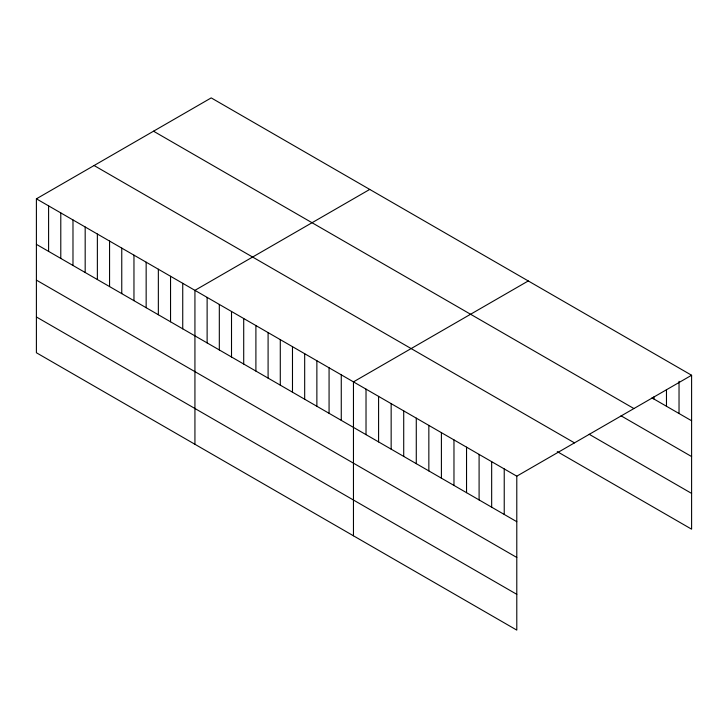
<?xml version="1.0" encoding="UTF-8"?>
<svg xmlns="http://www.w3.org/2000/svg" width="728" height="728" viewBox="0 0 728 728"><rect width="100%" height="100%" fill="white"/><g stroke="black" fill="none" stroke-linecap="round" stroke-linejoin="round"><path stroke-width="1.09" d="M36.4 198.826L516.789 476.176L516.789 630.102L36.4 352.752L36.4 198.826L211.211 97.898L691.6 375.248L691.6 529.174L557.257 451.615M369.733 189.426L194.931 290.345L194.931 444.28M528.264 280.953L353.462 381.872L353.462 535.799M516.789 476.176L691.6 375.248M651.979 397.888L691.6 420.766M153.517 131.204L633.915 408.554M621.048 415.815L691.6 456.547M589.152 434.261L691.6 493.402M94.085 165.52L574.483 442.87M36.4 244.344L516.789 521.694M36.4 280.116L516.789 557.466M36.4 316.971L516.789 594.33M679.033 381.317L679.033 413.513M666.475 389.607L666.475 406.26M653.908 396.787L653.908 399.008M504.231 468.923L504.231 514.441M491.664 461.67L491.664 507.189M479.097 454.409L479.097 499.936M466.539 447.156L466.539 492.683M453.972 439.903L453.972 485.421M441.405 432.65L441.405 478.169M428.847 425.398L428.847 470.916M416.279 418.145L416.279 463.663M403.712 410.892L403.712 456.411M391.154 403.64L391.154 449.158M378.587 396.378L378.587 441.905M366.02 389.125L366.02 434.652M341.268 374.838L341.268 420.356M329.074 367.795L329.074 413.313M316.871 360.751L316.871 406.269M304.677 353.717L304.677 399.235M292.483 346.674L292.483 392.192M280.289 339.63L280.289 385.148M268.095 332.587L268.095 378.114M255.901 325.553L255.901 371.071M243.707 318.509L243.707 364.027M231.513 311.466L231.513 356.993M219.319 304.431L219.319 349.95M207.125 297.388L207.125 342.906M182.737 283.31L182.737 328.829M170.543 276.267L170.543 321.785M158.349 269.224L158.349 314.751M146.155 262.189L146.155 307.707M133.961 255.146L133.961 300.664M121.758 248.102L121.758 293.63M109.564 241.068L109.564 286.586M97.37 234.025L97.37 279.543M85.176 226.981L85.176 272.509M72.982 219.947L72.982 265.465M60.788 212.904L60.788 258.422M48.594 205.86L48.594 251.378"/></g></svg>
